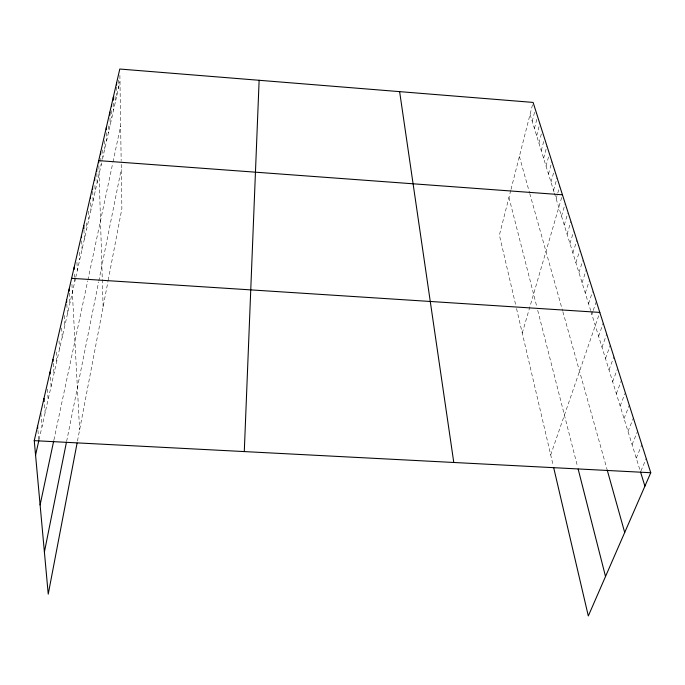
<?xml version="1.0" encoding="UTF-8"?>
<svg xmlns="http://www.w3.org/2000/svg" width="685" height="685" viewBox="0 0 685 685"><rect width="100%" height="100%" fill="white"/><g stroke="black" fill="none" stroke-linecap="round" stroke-linejoin="round"><path stroke-width="0.51" stroke-dasharray="3.42 2.57" d="M77.491 441.02L108.007 281.27M108.187 280.302L121.879 208.66L121.177 161.669M66.616 441.388L98.606 282.04M98.811 281.013L121.288 169.101M53.901 440.001L87.671 281.098M87.885 280.088L112.802 162.876M112.999 161.917L120.637 125.989M39.062 439.633L75.538 278.256M75.761 277.271L102.305 159.845M102.51 158.911L119.978 81.652M510.753 190.387L499.391 235.126L516.088 306.64M511.01 189.377L533.101 102.416M532.219 121.365L535.045 110.353M534.42 128.48L537.288 117.418M536.655 135.724L539.831 123.6M538.932 143.096L541.886 131.94M541.253 150.614L544.258 139.406M543.616 158.269L546.947 145.991M546.031 166.061L549.404 153.731M548.479 174.007L551.913 161.626M550.988 182.107L554.473 169.674M553.54 190.37L557.076 177.886M556.143 198.787L557.521 193.966M557.796 193.007L559.739 186.26M522.261 333.073L562.171 195.764M561.495 216.135L564.928 204.472M564.26 225.074L567.754 213.369M567.077 234.193L570.922 221.469M569.954 243.509L573.568 231.71M572.891 253.013L576.873 240.187M575.888 262.715L579.63 250.83M578.953 272.63L582.755 260.702M582.079 282.751L586.274 269.796M585.273 293.094L589.554 280.096M588.543 303.669L592.559 291.63M591.883 314.483L592.902 311.461M593.244 310.459L595.976 302.41M550.706 454.9L599.82 312.411M598.613 336.284L603.22 323.123M602.012 347.269L606.696 334.075M605.48 358.495L610.258 345.274M609.025 369.968L613.897 356.714M612.647 381.708L617.262 369.378M616.354 393.712L621.423 380.406M620.156 406L624.943 393.618M624.035 418.569L629.301 405.22M628.017 431.439L633.385 418.073M632.084 444.616L637.572 431.242M636.254 458.119L641.854 444.728M640.937 470.997L646.246 458.556M530.062 114.378L554.114 192.245M554.405 193.179L590.667 310.553M590.967 311.538L640.227 470.963M519.376 156.463L529.488 192.588M529.762 193.547L562.573 310.699M562.856 311.701L606.876 468.84M508.955 197.46L536.672 306.221M537.708 310.314L577.643 467.033M516.533 308.567L553.257 465.843M37.932 430.334L38.745 439.607M40.903 413.166L42.016 426.55M44.465 404.595L45.124 412.815M47.359 389.166L48.147 399.423M50.425 377.144L51.101 386.357M53.259 363.392L53.987 373.608M56.179 351.996L56.795 361.166M59.013 340.882L59.544 349.016M61.659 328.029L62.224 337.148M64.236 315.451L64.844 325.563M66.83 304.157L67.404 314.235M69.356 293.12L69.904 303.164M71.934 284.335L79.606 429.923M74.511 274.24L74.665 277.228M74.716 278.23L74.87 281.218M76.943 262.398L77.319 270.352M79.383 252.268L79.725 259.735M81.695 240.855L82.072 249.349M83.964 229.672L84.366 239.202M86.353 222.95L86.61 229.269M88.485 211.16L88.802 219.56M90.685 202.734L90.951 210.055M92.732 191.38L93.057 200.748M94.907 185.421L95.112 191.637M96.833 173.433L97.133 182.724M100.832 158.278L101.037 165.427M98.854 165.77L103.118 306.871M102.741 149.921L102.93 157.045M104.582 140.725L104.788 148.833M106.415 132.71L106.612 140.776M109.994 118.137L110.148 125.132M108.23 125.852L108.393 132.881M111.723 110.576L111.86 117.537M113.41 103.161L113.547 110.088M116.673 87.106L116.818 95.609M115.08 96.379L115.2 102.776M118.274 80.111L118.411 88.562M119.884 75.341L121.159 160.607"/><path stroke-width="1.03" d="M244.288 451.578L259.127 80.291M77.097 443.084L48.233 594.143L34.25 440.652L119.789 69.031L533.101 102.416L650.75 472.727L588.312 615.969L553.737 467.872M44.397 552.016L66.411 442.39M40.107 504.905L53.687 441.012M35.569 455.097L38.831 440.635M34.25 440.652L650.75 472.727M71.617 278.324L599.82 312.411M562.453 194.797L98.7 160.632L98.76 162.688M640.526 471.956L644.91 486.127M607.158 469.833L624.703 532.485M578.14 469.011L605.523 576.487M399.629 91.636L453.787 462.478M37.572 426.216L37.752 428.271M43.968 398.43L44.217 401.513M50.048 372.024L50.193 374.07M52.976 359.308L53.122 361.355M66.599 300.124L66.71 302.145M69.134 289.104L69.245 291.108M74.16 267.253L74.263 269.248M81.464 235.537L81.558 237.669M83.784 225.442L83.921 228.619M90.454 196.467L90.531 198.556M92.586 187.219L92.655 189.3M94.667 178.168L94.736 180.241M96.705 169.315L96.773 171.378M100.661 152.138L100.712 154.185M106.286 127.667L106.338 129.679M109.865 112.143L109.925 115.14M111.595 104.617L111.638 106.603M113.299 97.227L113.359 100.19M116.604 82.859L116.638 84.983"/></g></svg>
